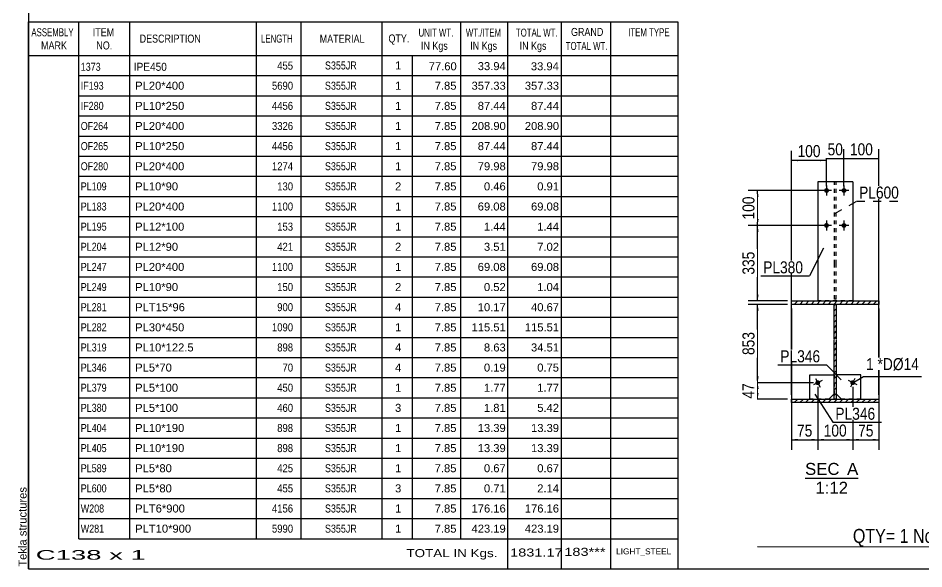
# Model space of a CAD drawing. Header units: millimetres. Extents: x -236 to 177, y -180 to 107.
# Drawn here: x -235.6 to -19.6, y -180.5 to -49.2 of the extents above; entities that cross this region are included whole.
import ezdxf

# ---------------------------------------------------------------- set-up
doc = ezdxf.new("R2010")
doc.units = ezdxf.units.MM
doc.linetypes.add('DXK_LINE_DOT1', pattern=[1.8814, 0.9407, -0.9407])
doc.linetypes.add('DXK_LINE_DOT2', pattern=[3.9198, 1.9599, -1.9599])
doc.styles.add('Arial', font='ARIAL.TTF', dxfattribs={"height": 0.2})
doc.styles.add('Arial Narrow', font='ARIALN.TTF', dxfattribs={"height": 0.2})

# ---------------------------------------------------------------- blocks, each defined once
blk = doc.blocks.new('Unknown-623346362-1210')
at = {"color": 5, "linetype": 'Continuous'}
for p, q in [((-233.13, 106.57), (-233.13, -180.43)), ((-233.13, -180.43), (176.87, -180.43))]:
    blk.add_line(p, q, dxfattribs=at)
at = {"color": 174, "linetype": 'Continuous', "style": 'Arial'}
blk.add_text('Tekla structures', height=1.9102, rotation=90, dxfattribs=at).set_placement((-233.63, -179.93))
blk = doc.blocks.new('Unknown-623346362-12 - 2991')
at = {"color": 1, "linetype": 'Continuous'}
blk.add_line((-47.91, -158.81), (-35.22, -158.81), dxfattribs=at)
at = {"color": 0, "linetype": 'Continuous'}
for points in [[(-39.68, -158.06), (-39.68, -155.06), (-47.91, -155.06), (-47.91, -158.06)], [(-35.22, -158.06), (-35.22, -155.06), (-37.88, -155.06), (-37.88, -158.06)], [(-37.67, -162.56), (-37.67, -159.56), (-45.45, -159.56), (-45.45, -162.56)]]:
    blk.add_wipeout(points, dxfattribs=at)
at = {"color": 136, "linetype": 'Continuous', "style": 'Arial'}
for s, height, p in [('SEC', 2.865, (-47.91, -158.06)), ('A', 2.87, (-37.88, -158.06)), ('1:12', 2.865, (-45.45, -162.56))]:
    blk.add_text(s, height=height, dxfattribs=at).set_placement(p)
blk = doc.blocks.new('Bolt-623346362-3014 - 2991')
at = {"linetype": 'Continuous'}
blk.add_hatch(color=3, dxfattribs=at).paths.add_polyline_path([(-44.35, -135.8, -1), (-45.39, -136.34, -1)])
at = {"color": 3, "linetype": 'Continuous'}
for p, q in [((-43.84, -135.53), (-45.91, -136.61)), ((-45.41, -135.04), (-44.33, -137.11))]:
    blk.add_line(p, q, dxfattribs=at)
blk = doc.blocks.new('Bolt-623346362-3024 - 2991')
at = {"linetype": 'Continuous'}
for points in [[(-42.2, -90.25, -1), (-43.37, -90.25, -1)], [(-38.04, -90.25, -1), (-39.2, -90.25, -1)], [(-42.2, -98.58, -1), (-43.37, -98.58, -1)], [(-38.04, -98.58, -1), (-39.2, -98.58, -1)]]:
    blk.add_hatch(color=3, dxfattribs=at).paths.add_polyline_path(points)
at = {"color": 3, "linetype": 'Continuous'}
for p, q in [((-41.62, -90.25), (-43.95, -90.25)), ((-42.79, -89.08), (-42.79, -91.41)), ((-37.45, -90.25), (-39.79, -90.25)), ((-38.62, -89.08), (-38.62, -91.41)), ((-41.62, -98.58), (-43.95, -98.58)), ((-42.79, -97.41), (-42.79, -99.75)), ((-37.45, -98.58), (-39.79, -98.58)), ((-38.62, -97.41), (-38.62, -99.75))]:
    blk.add_line(p, q, dxfattribs=at)
blk = doc.blocks.new('Part-623346362-3050 - 2991')
at = {"color": 7, "linetype": 'DXK_LINE_DOT1'}
for p, q in [((-40.5, -88.16), (-40.91, -88.16)), ((-40.91, -107.71), (-40.91, -88.16)), ((-40.5, -107.71), (-40.5, -88.16)), ((-40.91, -116.14), (-40.91, -107.81)), ((-40.5, -116.14), (-40.5, -107.81)), ((-40.5, -116.14), (-40.91, -116.14))]:
    blk.add_line(p, q, dxfattribs=at)
blk = doc.blocks.new('Part-623346362-3055 - 2991')
at = {"color": 2, "linetype": 'Continuous'}
for p, q in [((-46.79, -139.99), (-46.79, -134.16)), ((-46.79, -134.16), (-40.95, -134.16)), ((-40.95, -138.74), (-42.2, -139.99))]:
    blk.add_line(p, q, dxfattribs=at)
at = {"color": 7, "linetype": 'DXK_LINE_DOT1'}
for p, q in [((-40.95, -134.16), (-40.95, -138.74)), ((-42.2, -139.99), (-46.79, -139.99))]:
    blk.add_line(p, q, dxfattribs=at)
blk = doc.blocks.new('Part-623346362-3076 - 2991')
at = {"linetype": 'Continuous'}
h = blk.add_hatch(dxfattribs=at)
h.set_pattern_fill('', scale=0.3, style=0, pattern_type=0)
h.set_pattern_definition([(45, (-30.2881, -140.8217), (-0.67352, 0.67352), [])])
h.paths.add_polyline_path([(-51.12, -140.82), (-30.29, -140.82), (-30.29, -139.99), (-51.12, -139.99)])
at = {"color": 2, "linetype": 'Continuous'}
for p, q in [((-51.12, -140.82), (-51.12, -139.99)), ((-51.12, -139.99), (-30.29, -139.99)), ((-30.29, -139.99), (-30.29, -140.82)), ((-30.29, -140.82), (-51.12, -140.82))]:
    blk.add_line(p, q, dxfattribs=at)
blk = doc.blocks.new('Part-623346362-3069 - 2991')
at = {"color": 2, "linetype": 'Continuous'}
for p, q in [((-36.54, -88.16), (-44.87, -88.16)), ((-44.87, -88.16), (-44.87, -107.71)), ((-36.54, -88.16), (-36.54, -107.71)), ((-44.87, -107.81), (-44.87, -116.56)), ((-36.54, -107.81), (-36.54, -116.56))]:
    blk.add_line(p, q, dxfattribs=at)
at = {"color": 7, "linetype": 'DXK_LINE_DOT1'}
blk.add_line((-36.54, -116.56), (-44.87, -116.56), dxfattribs=at)
blk = doc.blocks.new('Part-623346362-3075 - 2991')
at = {"linetype": 'Continuous'}
h = blk.add_hatch(dxfattribs=at)
h.set_pattern_fill('', scale=0.3, style=0, pattern_type=0)
h.set_pattern_definition([(45, (-40.4548, -139.9884), (-0.67352, 0.67352), [])])
h.paths.add_polyline_path([(-40.95, -139.99), (-40.45, -139.99), (-40.45, -117.39), (-40.95, -117.39)])
at = {"color": 2, "linetype": 'Continuous'}
for p, q in [((-40.95, -125.72), (-40.95, -117.39)), ((-40.95, -117.39), (-40.45, -117.39)), ((-40.45, -117.39), (-40.45, -125.72)), ((-40.95, -139.99), (-40.95, -125.82)), ((-40.45, -125.82), (-40.45, -139.99)), ((-40.45, -139.99), (-40.95, -139.99))]:
    blk.add_line(p, q, dxfattribs=at)
blk = doc.blocks.new('Part-623346362-3077 - 2991')
at = {"linetype": 'Continuous'}
h = blk.add_hatch(dxfattribs=at)
h.set_pattern_fill('', scale=0.3, style=0, pattern_type=0)
h.set_pattern_definition([(45, (-30.2881, -117.3884), (-0.67352, 0.67352), [])])
h.paths.add_polyline_path([(-51.12, -117.39), (-30.29, -117.39), (-30.29, -116.56), (-51.12, -116.56)])
at = {"color": 2, "linetype": 'Continuous'}
for p, q in [((-51.12, -117.39), (-51.12, -116.56)), ((-51.12, -116.56), (-30.29, -116.56)), ((-30.29, -116.56), (-30.29, -117.39)), ((-30.29, -117.39), (-51.12, -117.39))]:
    blk.add_line(p, q, dxfattribs=at)
blk = doc.blocks.new('Bolt-623346362-12326 - 2991')
at = {"linetype": 'Continuous'}
blk.add_hatch(color=3, dxfattribs=at).paths.add_polyline_path([(-36.02, -136.34, -1), (-37.06, -135.8, -1)])
at = {"color": 3, "linetype": 'Continuous'}
for p, q in [((-35.5, -136.61), (-37.57, -135.53)), ((-36, -135.04), (-37.08, -137.11))]:
    blk.add_line(p, q, dxfattribs=at)
blk = doc.blocks.new('Part-623346362-12318 - 2991')
at = {"color": 2, "linetype": 'Continuous'}
for p, q in [((-34.62, -134.16), (-40.45, -134.16)), ((-34.62, -139.99), (-34.62, -134.16)), ((-40.45, -138.74), (-39.2, -139.99))]:
    blk.add_line(p, q, dxfattribs=at)
at = {"color": 7, "linetype": 'DXK_LINE_DOT1'}
for p, q in [((-40.45, -134.16), (-40.45, -138.74)), ((-34.62, -139.99), (-39.2, -139.99))]:
    blk.add_line(p, q, dxfattribs=at)
blk = doc.blocks.new('StraightDimension-623346362-3162 - 2991')
at = {"linetype": 'Continuous'}
for points in [[(-35.04, -149.91), (-36.54, -149.66), (-35.04, -149.41)], [(-31.79, -149.41), (-30.29, -149.66), (-31.79, -149.91)]]:
    blk.add_hatch(color=7, dxfattribs=at).paths.add_polyline_path(points)
at = {"color": 7, "linetype": 'Continuous'}
for p, q in [((-30.29, -118.39), (-30.29, -152.06)), ((-36.54, -137.07), (-36.54, -152.06)), ((-36.54, -149.66), (-30.29, -149.66))]:
    blk.add_line(p, q, dxfattribs=at)
at = {"color": 0}
blk.add_wipeout([(-30.98, -149.51), (-30.98, -145.31), (-35.84, -145.31), (-35.84, -149.51)], dxfattribs=at)
at = {"color": 3, "style": 'Arial Narrow'}
blk.add_text('75', height=2.863, dxfattribs=at).set_placement((-35.24, -148.91))
blk = doc.blocks.new('StraightDimension-623346362-3140 - 2991')
at = {"linetype": 'Continuous'}
for points in [[(-43.37, -149.91), (-44.87, -149.66), (-43.37, -149.41)], [(-38.04, -149.41), (-36.54, -149.66), (-38.04, -149.91)]]:
    blk.add_hatch(color=7, dxfattribs=at).paths.add_polyline_path(points)
at = {"color": 7, "linetype": 'Continuous'}
for p, q in [((-44.87, -137.07), (-44.87, -152.06)), ((-36.54, -137.07), (-36.54, -152.06)), ((-44.87, -149.66), (-36.54, -149.66))]:
    blk.add_line(p, q, dxfattribs=at)
at = {"color": 0}
blk.add_wipeout([(-37.36, -149.51), (-37.36, -145.31), (-44.05, -145.31), (-44.05, -149.51)], dxfattribs=at)
at = {"color": 3, "style": 'Arial Narrow'}
blk.add_text('100', height=2.863, dxfattribs=at).set_placement((-43.45, -148.91))
blk = doc.blocks.new('StraightDimension-623346362-3216 - 2991')
at = {"linetype": 'Continuous'}
for points in [[(-59.48, -118.89), (-59.23, -117.39), (-58.98, -118.89)], [(-58.98, -134.57), (-59.23, -136.07), (-59.48, -134.57)]]:
    blk.add_hatch(color=7, dxfattribs=at).paths.add_polyline_path(points)
at = {"color": 7, "linetype": 'Continuous'}
for p, q in [((-52.12, -117.39), (-61.48, -117.39)), ((-59.23, -136.07), (-59.23, -117.39)), ((-45.87, -136.07), (-61.48, -136.07))]:
    blk.add_line(p, q, dxfattribs=at)
at = {"color": 0}
blk.add_wipeout([(-59.38, -123.39), (-63.58, -123.39), (-63.58, -130.07), (-59.38, -130.07)], dxfattribs=at)
at = {"color": 3, "style": 'Arial Narrow'}
blk.add_text('853', height=2.863, rotation=90.0002, dxfattribs=at).set_placement((-59.98, -129.47))
blk = doc.blocks.new('StraightDimension-623346362-3093 - 2991')
at = {"linetype": 'Continuous'}
for points in [[(-49.62, -83.28), (-51.12, -83.03), (-49.62, -82.78)], [(-44.29, -82.78), (-42.79, -83.03), (-44.29, -83.28)]]:
    blk.add_hatch(color=7, dxfattribs=at).paths.add_polyline_path(points)
at = {"color": 7, "linetype": 'Continuous'}
for p, q in [((-51.12, -138.99), (-51.12, -80.78)), ((-42.79, -89.25), (-42.79, -80.78)), ((-51.12, -83.03), (-42.79, -83.03))]:
    blk.add_line(p, q, dxfattribs=at)
at = {"color": 0}
blk.add_wipeout([(-43.61, -82.88), (-43.61, -78.68), (-50.3, -78.68), (-50.3, -82.88)], dxfattribs=at)
at = {"color": 3, "style": 'Arial Narrow'}
blk.add_text('100', height=2.863, dxfattribs=at).set_placement((-49.7, -82.28))
blk = doc.blocks.new('StraightDimension-623346362-3103 - 2991')
at = {"linetype": 'Continuous'}
for points in [[(-41.29, -82.86), (-42.79, -82.61), (-41.29, -82.36)], [(-40.12, -82.36), (-38.62, -82.61), (-40.12, -82.86)]]:
    blk.add_hatch(color=7, dxfattribs=at).paths.add_polyline_path(points)
at = {"color": 7, "linetype": 'Continuous'}
for p, q in [((-42.79, -89.25), (-42.79, -80.36)), ((-38.62, -89.25), (-38.62, -80.36)), ((-42.79, -82.61), (-38.62, -82.61))]:
    blk.add_line(p, q, dxfattribs=at)
at = {"color": 0}
blk.add_wipeout([(-38.28, -82.46), (-38.28, -78.26), (-43.13, -78.26), (-43.13, -82.46)], dxfattribs=at)
at = {"color": 3, "style": 'Arial Narrow'}
blk.add_text('50', height=2.863, dxfattribs=at).set_placement((-42.53, -81.86))
blk = doc.blocks.new('StraightDimension-623346362-3113 - 2991')
at = {"linetype": 'Continuous'}
for points in [[(-37.12, -82.86), (-38.62, -82.61), (-37.12, -82.36)], [(-31.79, -82.36), (-30.29, -82.61), (-31.79, -82.86)]]:
    blk.add_hatch(color=7, dxfattribs=at).paths.add_polyline_path(points)
at = {"color": 7, "linetype": 'Continuous'}
for p, q in [((-38.62, -89.25), (-38.62, -80.36)), ((-30.29, -138.99), (-30.29, -80.36)), ((-38.62, -82.61), (-30.29, -82.61))]:
    blk.add_line(p, q, dxfattribs=at)
at = {"color": 0}
blk.add_wipeout([(-31.11, -82.46), (-31.11, -78.26), (-37.8, -78.26), (-37.8, -82.46)], dxfattribs=at)
at = {"color": 3, "style": 'Arial Narrow'}
blk.add_text('100', height=2.863, dxfattribs=at).set_placement((-37.2, -81.86))
blk = doc.blocks.new('StraightDimension-623346362-3124 - 2991')
at = {"linetype": 'Continuous'}
for points in [[(-49.62, -149.91), (-51.12, -149.66), (-49.62, -149.41)], [(-46.37, -149.41), (-44.87, -149.66), (-46.37, -149.91)]]:
    blk.add_hatch(color=7, dxfattribs=at).paths.add_polyline_path(points)
at = {"color": 7, "linetype": 'Continuous'}
for p, q in [((-51.12, -118.39), (-51.12, -152.06)), ((-44.87, -137.07), (-44.87, -152.06)), ((-51.12, -149.66), (-44.87, -149.66))]:
    blk.add_line(p, q, dxfattribs=at)
at = {"color": 0}
blk.add_wipeout([(-45.57, -149.51), (-45.57, -145.31), (-50.42, -145.31), (-50.42, -149.51)], dxfattribs=at)
at = {"color": 3, "style": 'Arial Narrow'}
blk.add_text('75', height=2.863, dxfattribs=at).set_placement((-49.82, -148.91))
blk = doc.blocks.new('StraightDimension-623346362-3179 - 2991')
at = {"linetype": 'Continuous'}
for points in [[(-59.48, -100.08), (-59.23, -98.58), (-58.98, -100.08)], [(-58.98, -115.06), (-59.23, -116.56), (-59.48, -115.06)]]:
    blk.add_hatch(color=7, dxfattribs=at).paths.add_polyline_path(points)
at = {"color": 7, "linetype": 'Continuous'}
for p, q in [((-43.79, -98.58), (-61.48, -98.58)), ((-59.23, -116.56), (-59.23, -98.58)), ((-52.12, -116.56), (-61.48, -116.56))]:
    blk.add_line(p, q, dxfattribs=at)
at = {"color": 0}
blk.add_wipeout([(-59.38, -104.23), (-63.58, -104.23), (-63.58, -110.91), (-59.38, -110.91)], dxfattribs=at)
at = {"color": 3, "style": 'Arial Narrow'}
blk.add_text('335', height=2.863, rotation=90.0002, dxfattribs=at).set_placement((-59.98, -110.31))
blk = doc.blocks.new('StraightDimension-623346362-3189 - 2991')
at = {"linetype": 'Continuous'}
for points in [[(-59.48, -91.75), (-59.23, -90.25), (-58.98, -91.75)], [(-58.98, -97.08), (-59.23, -98.58), (-59.48, -97.08)]]:
    blk.add_hatch(color=7, dxfattribs=at).paths.add_polyline_path(points)
at = {"color": 7, "linetype": 'Continuous'}
for p, q in [((-43.79, -90.25), (-61.48, -90.25)), ((-59.23, -98.58), (-59.23, -90.25)), ((-43.79, -98.58), (-61.48, -98.58))]:
    blk.add_line(p, q, dxfattribs=at)
at = {"color": 0}
blk.add_wipeout([(-59.38, -91.07), (-63.58, -91.07), (-63.58, -97.76), (-59.38, -97.76)], dxfattribs=at)
at = {"color": 3, "style": 'Arial Narrow'}
blk.add_text('100', height=2.863, rotation=90.0002, dxfattribs=at).set_placement((-59.98, -97.16))
blk = doc.blocks.new('StraightDimension-623346362-3200 - 2991')
at = {"linetype": 'Continuous'}
for points in [[(-59.48, -137.57), (-59.23, -136.07), (-58.98, -137.57)], [(-58.98, -138.49), (-59.23, -139.99), (-59.48, -138.49)]]:
    blk.add_hatch(color=7, dxfattribs=at).paths.add_polyline_path(points)
at = {"color": 7, "linetype": 'Continuous'}
for p, q in [((-45.87, -136.07), (-61.48, -136.07)), ((-59.23, -139.99), (-59.23, -136.07)), ((-52.12, -139.99), (-61.48, -139.99))]:
    blk.add_line(p, q, dxfattribs=at)
at = {"color": 0}
blk.add_wipeout([(-59.38, -135.6), (-63.58, -135.6), (-63.58, -140.46), (-59.38, -140.46)], dxfattribs=at)
at = {"color": 3, "style": 'Arial Narrow'}
blk.add_text('47', height=2.863, rotation=90.0002, dxfattribs=at).set_placement((-59.98, -139.86))
blk = doc.blocks.new('CBS_CALLOFF-623346362-16143')
at = {"color": 7, "linetype": 'Continuous'}
blk.add_line((-59.25, -175.16), (56.98, -175.18), dxfattribs=at)
at = {"color": 3, "linetype": 'Continuous', "style": 'Arial Narrow'}
blk.add_text('QTY= 1 Nos.      COLUMN     MKD : C138', height=3.3405, dxfattribs=at).set_placement((-36.5, -174.27))
blk = doc.blocks.new('CBS_BOM-623346362-16142')
at = {"color": 7, "linetype": 'Continuous'}
for p, q in [((-233.16, -58.06), (-233.16, -50.06)), ((-233.16, -50.06), (-78.24, -50.06)), ((-221.16, -58.06), (-221.16, -50.06)), ((-208.97, -58.06), (-208.97, -50.06)), ((-178.81, -58.06), (-178.81, -50.06)), ((-168.13, -58.06), (-168.13, -50.06)), ((-148.81, -58.06), (-148.81, -50.06)), ((-130.01, -58.06), (-130.01, -50.06)), ((-118.8, -58.06), (-118.8, -50.06)), ((-106.01, -58.06), (-106.01, -50.06)), ((-94.26, -58.06), (-94.26, -50.06)), ((-78.24, -50.07), (-78.24, -58.05)), ((-233.16, -58.06), (-78.24, -58.06)), ((-233.16, -62.86), (-233.16, -58.06)), ((-221.16, -62.86), (-221.16, -58.06)), ((-208.97, -62.86), (-208.97, -58.06)), ((-178.81, -62.86), (-178.81, -58.06)), ((-168.13, -62.86), (-168.13, -58.06)), ((-148.81, -62.86), (-148.81, -58.06)), ((-141.55, -62.86), (-141.55, -58.06)), ((-130.01, -62.86), (-130.01, -58.06)), ((-118.8, -62.86), (-118.8, -58.06)), ((-106.01, -62.86), (-106.01, -58.06)), ((-94.24, -62.86), (-94.24, -58.06)), ((-78.24, -58.06), (-78.24, -62.86)), ((-233.16, -67.66), (-233.16, -62.86)), ((-221.16, -62.86), (-78.24, -62.86)), ((-221.16, -67.66), (-221.16, -62.86)), ((-208.97, -67.66), (-208.97, -62.86)), ((-178.81, -67.66), (-178.81, -62.86)), ((-168.13, -67.66), (-168.13, -62.86)), ((-148.81, -67.66), (-148.81, -62.86)), ((-141.55, -67.66), (-141.55, -62.86)), ((-130.01, -67.66), (-130.01, -62.86)), ((-118.8, -67.66), (-118.8, -62.86)), ((-106.01, -67.66), (-106.01, -62.86)), ((-94.24, -67.66), (-94.24, -62.86)), ((-78.24, -62.86), (-78.24, -67.66)), ((-233.16, -72.46), (-233.16, -67.66)), ((-221.16, -67.66), (-78.24, -67.66)), ((-221.16, -72.46), (-221.16, -67.66)), ((-208.97, -72.46), (-208.97, -67.66)), ((-178.81, -72.46), (-178.81, -67.66)), ((-168.13, -72.46), (-168.13, -67.66)), ((-148.81, -72.46), (-148.81, -67.66)), ((-141.55, -72.46), (-141.55, -67.66)), ((-130.01, -72.46), (-130.01, -67.66)), ((-118.8, -72.46), (-118.8, -67.66)), ((-106.01, -72.46), (-106.01, -67.66)), ((-94.24, -72.46), (-94.24, -67.66)), ((-78.24, -67.66), (-78.24, -72.46)), ((-233.16, -77.26), (-233.16, -72.46)), ((-221.16, -72.46), (-78.24, -72.46)), ((-221.16, -77.26), (-221.16, -72.46)), ((-208.97, -77.26), (-208.97, -72.46)), ((-178.81, -77.26), (-178.81, -72.46)), ((-168.13, -77.26), (-168.13, -72.46)), ((-148.81, -77.26), (-148.81, -72.46)), ((-141.55, -77.26), (-141.55, -72.46)), ((-130.01, -77.26), (-130.01, -72.46)), ((-118.8, -77.26), (-118.8, -72.46)), ((-106.01, -77.26), (-106.01, -72.46)), ((-94.24, -77.26), (-94.24, -72.46)), ((-78.24, -72.46), (-78.24, -77.26)), ((-233.16, -82.06), (-233.16, -77.26)), ((-221.16, -77.26), (-78.24, -77.26)), ((-221.16, -82.06), (-221.16, -77.26)), ((-208.97, -82.06), (-208.97, -77.26)), ((-178.81, -82.06), (-178.81, -77.26)), ((-168.13, -82.06), (-168.13, -77.26)), ((-148.81, -82.06), (-148.81, -77.26)), ((-141.55, -82.06), (-141.55, -77.26)), ((-130.01, -82.06), (-130.01, -77.26)), ((-118.8, -82.06), (-118.8, -77.26)), ((-106.01, -82.06), (-106.01, -77.26)), ((-94.24, -82.06), (-94.24, -77.26)), ((-78.24, -77.26), (-78.24, -82.06)), ((-233.16, -86.86), (-233.16, -82.06)), ((-221.16, -82.06), (-78.24, -82.06)), ((-221.16, -86.86), (-221.16, -82.06)), ((-208.97, -86.86), (-208.97, -82.06)), ((-178.81, -86.86), (-178.81, -82.06)), ((-168.13, -86.86), (-168.13, -82.06)), ((-148.81, -86.86), (-148.81, -82.06)), ((-141.55, -86.86), (-141.55, -82.06)), ((-130.01, -86.86), (-130.01, -82.06)), ((-118.8, -86.86), (-118.8, -82.06)), ((-106.01, -86.86), (-106.01, -82.06)), ((-94.24, -86.86), (-94.24, -82.06)), ((-78.24, -82.06), (-78.24, -86.86)), ((-233.16, -91.66), (-233.16, -86.86)), ((-221.16, -86.86), (-78.24, -86.86)), ((-221.16, -91.66), (-221.16, -86.86)), ((-208.97, -91.66), (-208.97, -86.86)), ((-178.81, -91.66), (-178.81, -86.86)), ((-168.13, -91.66), (-168.13, -86.86)), ((-148.81, -91.66), (-148.81, -86.86)), ((-141.55, -91.66), (-141.55, -86.86)), ((-130.01, -91.66), (-130.01, -86.86)), ((-118.8, -91.66), (-118.8, -86.86)), ((-106.01, -91.66), (-106.01, -86.86)), ((-94.24, -91.66), (-94.24, -86.86)), ((-78.24, -86.86), (-78.24, -91.66)), ((-233.16, -96.46), (-233.16, -91.66)), ((-221.16, -91.66), (-78.24, -91.66)), ((-221.16, -96.46), (-221.16, -91.66)), ((-208.97, -96.46), (-208.97, -91.66)), ((-178.81, -96.46), (-178.81, -91.66)), ((-168.13, -96.46), (-168.13, -91.66)), ((-148.81, -96.46), (-148.81, -91.66)), ((-141.55, -96.46), (-141.55, -91.66)), ((-130.01, -96.46), (-130.01, -91.66)), ((-118.8, -96.46), (-118.8, -91.66)), ((-106.01, -96.46), (-106.01, -91.66)), ((-94.24, -96.46), (-94.24, -91.66)), ((-78.24, -91.66), (-78.24, -96.46)), ((-233.16, -101.26), (-233.16, -96.46)), ((-221.16, -96.46), (-78.24, -96.46)), ((-221.16, -101.26), (-221.16, -96.46)), ((-208.97, -101.26), (-208.97, -96.46)), ((-178.81, -101.26), (-178.81, -96.46)), ((-168.13, -101.26), (-168.13, -96.46)), ((-148.81, -101.26), (-148.81, -96.46)), ((-141.55, -101.26), (-141.55, -96.46)), ((-130.01, -101.26), (-130.01, -96.46)), ((-118.8, -101.26), (-118.8, -96.46)), ((-106.01, -101.26), (-106.01, -96.46)), ((-94.24, -101.26), (-94.24, -96.46)), ((-78.24, -96.46), (-78.24, -101.26)), ((-233.16, -106.06), (-233.16, -101.26)), ((-221.16, -101.26), (-78.24, -101.26)), ((-221.16, -106.06), (-221.16, -101.26)), ((-208.97, -106.06), (-208.97, -101.26)), ((-178.81, -106.06), (-178.81, -101.26)), ((-168.13, -106.06), (-168.13, -101.26)), ((-148.81, -106.06), (-148.81, -101.26)), ((-141.55, -106.06), (-141.55, -101.26)), ((-130.01, -106.06), (-130.01, -101.26)), ((-118.8, -106.06), (-118.8, -101.26)), ((-106.01, -106.06), (-106.01, -101.26)), ((-94.24, -106.06), (-94.24, -101.26)), ((-78.24, -101.26), (-78.24, -106.06)), ((-233.16, -110.86), (-233.16, -106.06)), ((-221.16, -106.06), (-78.24, -106.06)), ((-221.16, -110.86), (-221.16, -106.06)), ((-208.97, -110.86), (-208.97, -106.06)), ((-178.81, -110.86), (-178.81, -106.06)), ((-168.13, -110.86), (-168.13, -106.06)), ((-148.81, -110.86), (-148.81, -106.06)), ((-141.55, -110.86), (-141.55, -106.06)), ((-130.01, -110.86), (-130.01, -106.06)), ((-118.8, -110.86), (-118.8, -106.06)), ((-106.01, -110.86), (-106.01, -106.06)), ((-94.24, -110.86), (-94.24, -106.06)), ((-78.24, -106.06), (-78.24, -110.86)), ((-233.16, -115.66), (-233.16, -110.86)), ((-221.16, -110.86), (-78.24, -110.86)), ((-221.16, -115.66), (-221.16, -110.86)), ((-208.97, -115.66), (-208.97, -110.86)), ((-178.81, -115.66), (-178.81, -110.86)), ((-168.13, -115.66), (-168.13, -110.86)), ((-148.81, -115.66), (-148.81, -110.86)), ((-141.55, -115.66), (-141.55, -110.86)), ((-130.01, -115.66), (-130.01, -110.86)), ((-118.8, -115.66), (-118.8, -110.86)), ((-106.01, -115.66), (-106.01, -110.86)), ((-94.24, -115.66), (-94.24, -110.86)), ((-78.24, -110.86), (-78.24, -115.66)), ((-233.16, -120.46), (-233.16, -115.66)), ((-221.16, -115.66), (-78.24, -115.66)), ((-221.16, -120.46), (-221.16, -115.66)), ((-208.97, -120.46), (-208.97, -115.66)), ((-178.81, -120.46), (-178.81, -115.66)), ((-168.13, -120.46), (-168.13, -115.66)), ((-148.81, -120.46), (-148.81, -115.66)), ((-141.55, -120.46), (-141.55, -115.66)), ((-130.01, -120.46), (-130.01, -115.66)), ((-118.8, -120.46), (-118.8, -115.66)), ((-106.01, -120.46), (-106.01, -115.66)), ((-94.24, -120.46), (-94.24, -115.66)), ((-78.24, -115.66), (-78.24, -120.46)), ((-233.16, -125.26), (-233.16, -120.46)), ((-221.16, -120.46), (-78.24, -120.46)), ((-221.16, -125.26), (-221.16, -120.46)), ((-208.97, -125.26), (-208.97, -120.46)), ((-178.81, -125.26), (-178.81, -120.46)), ((-168.13, -125.26), (-168.13, -120.46)), ((-148.81, -125.26), (-148.81, -120.46)), ((-141.55, -125.26), (-141.55, -120.46)), ((-130.01, -125.26), (-130.01, -120.46)), ((-118.8, -125.26), (-118.8, -120.46)), ((-106.01, -125.26), (-106.01, -120.46)), ((-94.24, -125.26), (-94.24, -120.46)), ((-78.24, -120.46), (-78.24, -125.26)), ((-233.16, -130.06), (-233.16, -125.26)), ((-221.16, -125.26), (-78.24, -125.26)), ((-221.16, -130.06), (-221.16, -125.26)), ((-208.97, -130.06), (-208.97, -125.26)), ((-178.81, -130.06), (-178.81, -125.26)), ((-168.13, -130.06), (-168.13, -125.26)), ((-148.81, -130.06), (-148.81, -125.26)), ((-141.55, -130.06), (-141.55, -125.26)), ((-130.01, -130.06), (-130.01, -125.26)), ((-118.8, -130.06), (-118.8, -125.26)), ((-106.01, -130.06), (-106.01, -125.26)), ((-94.24, -130.06), (-94.24, -125.26)), ((-78.24, -125.26), (-78.24, -130.06)), ((-233.16, -134.86), (-233.16, -130.06)), ((-221.16, -130.06), (-78.24, -130.06)), ((-221.16, -134.86), (-221.16, -130.06)), ((-208.97, -134.86), (-208.97, -130.06)), ((-178.81, -134.86), (-178.81, -130.06)), ((-168.13, -134.86), (-168.13, -130.06)), ((-148.81, -134.86), (-148.81, -130.06)), ((-141.55, -134.86), (-141.55, -130.06)), ((-130.01, -134.86), (-130.01, -130.06)), ((-118.8, -134.86), (-118.8, -130.06)), ((-106.01, -134.86), (-106.01, -130.06)), ((-94.24, -134.86), (-94.24, -130.06)), ((-78.24, -130.06), (-78.24, -134.86)), ((-233.16, -139.66), (-233.16, -134.86)), ((-221.16, -134.86), (-78.24, -134.86)), ((-221.16, -139.66), (-221.16, -134.86)), ((-208.97, -139.66), (-208.97, -134.86)), ((-178.81, -139.66), (-178.81, -134.86)), ((-168.13, -139.66), (-168.13, -134.86)), ((-148.81, -139.66), (-148.81, -134.86)), ((-141.55, -139.66), (-141.55, -134.86)), ((-130.01, -139.66), (-130.01, -134.86)), ((-118.8, -139.66), (-118.8, -134.86)), ((-106.01, -139.66), (-106.01, -134.86)), ((-94.24, -139.66), (-94.24, -134.86)), ((-78.24, -134.86), (-78.24, -139.66)), ((-233.16, -144.46), (-233.16, -139.66)), ((-221.16, -139.66), (-78.24, -139.66)), ((-221.16, -144.46), (-221.16, -139.66)), ((-208.97, -144.46), (-208.97, -139.66)), ((-178.81, -144.46), (-178.81, -139.66)), ((-168.13, -144.46), (-168.13, -139.66)), ((-148.81, -144.46), (-148.81, -139.66)), ((-141.55, -144.46), (-141.55, -139.66)), ((-130.01, -144.46), (-130.01, -139.66)), ((-118.8, -144.46), (-118.8, -139.66)), ((-106.01, -144.46), (-106.01, -139.66)), ((-94.24, -144.46), (-94.24, -139.66)), ((-78.24, -139.66), (-78.24, -144.46)), ((-233.16, -149.26), (-233.16, -144.46)), ((-221.16, -144.46), (-78.24, -144.46)), ((-221.16, -149.26), (-221.16, -144.46)), ((-208.97, -149.26), (-208.97, -144.46)), ((-178.81, -149.26), (-178.81, -144.46)), ((-168.13, -149.26), (-168.13, -144.46)), ((-148.81, -149.26), (-148.81, -144.46)), ((-141.55, -149.26), (-141.55, -144.46)), ((-130.01, -149.26), (-130.01, -144.46)), ((-118.8, -149.26), (-118.8, -144.46)), ((-106.01, -149.26), (-106.01, -144.46)), ((-94.24, -149.26), (-94.24, -144.46)), ((-78.24, -144.46), (-78.24, -149.26)), ((-233.16, -154.06), (-233.16, -149.26)), ((-221.16, -149.26), (-78.24, -149.26)), ((-221.16, -154.06), (-221.16, -149.26)), ((-208.97, -154.06), (-208.97, -149.26)), ((-178.81, -154.06), (-178.81, -149.26)), ((-168.13, -154.06), (-168.13, -149.26)), ((-148.81, -154.06), (-148.81, -149.26)), ((-141.55, -154.06), (-141.55, -149.26)), ((-130.01, -154.06), (-130.01, -149.26)), ((-118.8, -154.06), (-118.8, -149.26)), ((-106.01, -154.06), (-106.01, -149.26)), ((-94.24, -154.06), (-94.24, -149.26)), ((-78.24, -149.26), (-78.24, -154.06)), ((-233.16, -158.86), (-233.16, -154.06)), ((-221.16, -154.06), (-78.24, -154.06)), ((-221.16, -158.86), (-221.16, -154.06)), ((-208.97, -158.86), (-208.97, -154.06)), ((-178.81, -158.86), (-178.81, -154.06)), ((-168.13, -158.86), (-168.13, -154.06)), ((-148.81, -158.86), (-148.81, -154.06)), ((-141.55, -158.86), (-141.55, -154.06)), ((-130.01, -158.86), (-130.01, -154.06)), ((-118.8, -158.86), (-118.8, -154.06)), ((-106.01, -158.86), (-106.01, -154.06)), ((-94.24, -158.86), (-94.24, -154.06)), ((-78.24, -154.06), (-78.24, -158.86)), ((-233.16, -163.66), (-233.16, -158.86)), ((-221.16, -158.86), (-78.24, -158.86)), ((-221.16, -163.66), (-221.16, -158.86)), ((-208.97, -163.66), (-208.97, -158.86)), ((-178.81, -163.66), (-178.81, -158.86)), ((-168.13, -163.66), (-168.13, -158.86)), ((-148.81, -163.66), (-148.81, -158.86)), ((-141.55, -163.66), (-141.55, -158.86)), ((-130.01, -163.66), (-130.01, -158.86)), ((-118.8, -163.66), (-118.8, -158.86)), ((-106.01, -163.66), (-106.01, -158.86)), ((-94.24, -163.66), (-94.24, -158.86)), ((-78.24, -158.86), (-78.24, -163.66)), ((-233.16, -168.46), (-233.16, -163.66)), ((-221.16, -163.66), (-78.24, -163.66)), ((-221.16, -168.46), (-221.16, -163.66)), ((-208.97, -168.46), (-208.97, -163.66)), ((-178.81, -168.46), (-178.81, -163.66)), ((-168.13, -168.46), (-168.13, -163.66)), ((-148.81, -168.46), (-148.81, -163.66)), ((-141.55, -168.46), (-141.55, -163.66)), ((-130.01, -168.46), (-130.01, -163.66)), ((-118.8, -168.46), (-118.8, -163.66)), ((-106.01, -168.46), (-106.01, -163.66)), ((-94.24, -168.46), (-94.24, -163.66)), ((-78.24, -163.66), (-78.24, -168.46)), ((-233.16, -173.26), (-233.16, -168.46)), ((-221.16, -168.46), (-78.24, -168.46)), ((-221.16, -173.26), (-221.16, -168.46)), ((-208.97, -173.26), (-208.97, -168.46)), ((-178.81, -173.26), (-178.81, -168.46)), ((-168.13, -173.26), (-168.13, -168.46)), ((-148.81, -173.26), (-148.81, -168.46)), ((-141.55, -173.26), (-141.55, -168.46)), ((-130.01, -173.26), (-130.01, -168.46)), ((-118.8, -173.26), (-118.8, -168.46)), ((-106.01, -173.26), (-106.01, -168.46)), ((-94.24, -173.26), (-94.24, -168.46)), ((-78.24, -168.46), (-78.24, -173.26)), ((-233.16, -180.46), (-233.16, -173.28)), ((-221.16, -173.26), (-78.24, -173.26)), ((-118.8, -180.46), (-118.8, -173.28)), ((-106.01, -180.46), (-106.01, -173.28)), ((-94.21, -180.46), (-94.21, -173.28)), ((-78.24, -173.26), (-78.24, -180.46)), ((-233.16, -180.46), (-78.24, -180.46))]:
    blk.add_line(p, q, dxfattribs=at)
at = {"color": 3, "linetype": 'Continuous', "style": 'Arial'}
for s, height, width, p in [('ASSEMBLY', 1.91, 0.7, (-232.48, -53.48)), ('ITEM', 1.91, 0.8, (-217.83, -53.48)), ('UNIT WT.', 1.91, 0.7, (-140.12, -53.56)), ('WT./ITEM', 1.91, 0.7, (-128.83, -53.56)), ('TOTAL WT.', 1.91, 0.7, (-116.89, -53.56)), ('GRAND', 1.91, 0.8, (-103.74, -53.4)), ('ITEM TYPE', 1.91, 0.7, (-90.1, -53.48)), ('DESCRIPTION', 1.9102, 0.8, (-206.65, -54.99)), ('LENGTH', 1.91, 0.7, (-177.7, -54.99)), ('MATERIAL', 1.91, 0.8, (-163.68, -55.04)), ('QTY.', 1.91, 0.8, (-147.29, -54.96)), ('MARK', 1.91, 0.8, (-230.16, -56.62)), ('NO.', 1.91, 0.8, (-216.98, -56.62)), ('IN Kgs', 1.91, 0.8, (-139.54, -56.7)), ('IN Kgs', 1.91, 0.8, (-127.79, -56.7)), ('IN Kgs', 1.91, 0.8, (-116, -56.7)), ('TOTAL WT.', 1.91, 0.7, (-105, -56.74))]:
    blk.add_text(s, height=height, dxfattribs=dict(at, width=width)).set_placement(p)
at = {"color": 7, "linetype": 'Continuous', "style": 'Arial'}
for s, width, p in [('1373', 0.8, (-220.7, -61.71)), ('IPE450', 0.9, (-208.04, -61.71)), ('455', 0.85, (-173.83, -61.43)), ('S355JR', 0.8, (-162.44, -61.39)), ('IF193', 0.8, (-220.7, -66.22)), ('5690', 0.85, (-175.09, -66.22)), ('S355JR', 0.8, (-162.44, -66.22)), ('IF280', 0.8, (-220.7, -71.02)), ('4456', 0.85, (-175.09, -71.02)), ('S355JR', 0.8, (-162.44, -71.02)), ('OF264', 0.8, (-220.7, -75.82)), ('3326', 0.85, (-175.09, -75.82)), ('S355JR', 0.8, (-162.44, -75.82)), ('OF265', 0.8, (-220.7, -80.62)), ('4456', 0.85, (-175.09, -80.62)), ('S355JR', 0.8, (-162.44, -80.62)), ('OF280', 0.8, (-220.7, -85.42)), ('1274', 0.85, (-175.09, -85.42)), ('S355JR', 0.8, (-162.44, -85.42)), ('PL109', 0.8, (-220.7, -90.22)), ('130', 0.85, (-173.83, -90.22)), ('S355JR', 0.8, (-162.44, -90.22)), ('PL183', 0.8, (-220.7, -95.02)), ('1100', 0.85, (-175.09, -95.02)), ('S355JR', 0.8, (-162.44, -95.02)), ('PL195', 0.8, (-220.7, -99.82)), ('153', 0.85, (-173.83, -99.82)), ('S355JR', 0.8, (-162.44, -99.82)), ('PL204', 0.8, (-220.7, -104.62)), ('421', 0.85, (-173.83, -104.62)), ('S355JR', 0.8, (-162.44, -104.62)), ('PL247', 0.8, (-220.7, -109.42)), ('1100', 0.85, (-175.09, -109.42)), ('S355JR', 0.8, (-162.44, -109.42)), ('PL249', 0.8, (-220.7, -114.22)), ('150', 0.85, (-173.83, -114.22)), ('S355JR', 0.8, (-162.44, -114.22)), ('PL281', 0.8, (-220.7, -119.02)), ('900', 0.85, (-173.83, -119.02)), ('S355JR', 0.8, (-162.44, -119.02)), ('PL282', 0.8, (-220.7, -123.82)), ('1090', 0.85, (-175.09, -123.82)), ('S355JR', 0.8, (-162.44, -123.82)), ('PL319', 0.8, (-220.7, -128.62)), ('898', 0.85, (-173.83, -128.62)), ('S355JR', 0.8, (-162.44, -128.62)), ('PL346', 0.8, (-220.7, -133.42)), ('70', 0.85, (-172.57, -133.42)), ('S355JR', 0.8, (-162.44, -133.42)), ('PL379', 0.8, (-220.7, -138.22)), ('450', 0.85, (-173.83, -138.22)), ('S355JR', 0.8, (-162.44, -138.22)), ('PL380', 0.8, (-220.7, -143.02)), ('460', 0.85, (-173.83, -143.02)), ('S355JR', 0.8, (-162.44, -143.02)), ('PL404', 0.8, (-220.7, -147.82)), ('898', 0.85, (-173.83, -147.82)), ('S355JR', 0.8, (-162.44, -147.82)), ('PL405', 0.8, (-220.7, -152.62)), ('898', 0.85, (-173.83, -152.62)), ('S355JR', 0.8, (-162.44, -152.62)), ('PL589', 0.8, (-220.7, -157.42)), ('425', 0.85, (-173.83, -157.42)), ('S355JR', 0.8, (-162.44, -157.42)), ('PL600', 0.8, (-220.7, -162.22)), ('455', 0.85, (-173.83, -162.22)), ('S355JR', 0.8, (-162.44, -162.22)), ('W208', 0.8, (-220.7, -167.02)), ('4156', 0.85, (-175.09, -167.02)), ('S355JR', 0.8, (-162.44, -167.02)), ('W281', 0.8, (-220.7, -171.82)), ('5990', 0.85, (-175.09, -171.82)), ('S355JR', 0.8, (-162.44, -171.82))]:
    blk.add_text(s, height=1.91, dxfattribs=dict(at, width=width)).set_placement(p)
for s, p in [('1', (-145.72, -61.39)), ('77.60', (-137.69, -61.59)), ('33.94', (-125.99, -61.55)), ('33.94', (-113.32, -61.59)), ('PL20*400', (-207.72, -66.22)), ('1', (-145.72, -66.22)), ('7.85', (-136.26, -66.22)), ('357.33', (-127.47, -66.22)), ('357.33', (-114.76, -66.22)), ('PL10*250', (-207.72, -71.02)), ('1', (-145.72, -71.02)), ('7.85', (-136.26, -71.02)), ('87.44', (-125.99, -71.02)), ('87.44', (-113.28, -71.02)), ('PL20*400', (-207.72, -75.82)), ('1', (-145.72, -75.82)), ('7.85', (-136.26, -75.82)), ('208.90', (-127.47, -75.82)), ('208.90', (-114.76, -75.82)), ('PL10*250', (-207.72, -80.62)), ('1', (-145.72, -80.62)), ('7.85', (-136.26, -80.62)), ('87.44', (-125.99, -80.62)), ('87.44', (-113.28, -80.62)), ('PL20*400', (-207.72, -85.42)), ('1', (-145.72, -85.42)), ('7.85', (-136.26, -85.42)), ('79.98', (-125.99, -85.42)), ('79.98', (-113.28, -85.42)), ('PL10*90', (-207.72, -90.22)), ('2', (-145.72, -90.22)), ('7.85', (-136.26, -90.22)), ('0.46', (-124.51, -90.22)), ('0.91', (-111.8, -90.22)), ('PL20*400', (-207.72, -95.02)), ('1', (-145.72, -95.02)), ('7.85', (-136.26, -95.02)), ('69.08', (-125.99, -95.02)), ('69.08', (-113.28, -95.02)), ('PL12*100', (-207.72, -99.82)), ('1', (-145.72, -99.82)), ('7.85', (-136.26, -99.82)), ('1.44', (-124.51, -99.82)), ('1.44', (-111.8, -99.82)), ('PL12*90', (-207.72, -104.62)), ('2', (-145.72, -104.62)), ('7.85', (-136.26, -104.62)), ('3.51', (-124.51, -104.62)), ('7.02', (-111.8, -104.62)), ('PL20*400', (-207.72, -109.42)), ('1', (-145.72, -109.42)), ('7.85', (-136.26, -109.42)), ('69.08', (-125.99, -109.42)), ('69.08', (-113.28, -109.42)), ('PL10*90', (-207.72, -114.22)), ('2', (-145.72, -114.22)), ('7.85', (-136.26, -114.22)), ('0.52', (-124.51, -114.22)), ('1.04', (-111.8, -114.22)), ('PLT15*96', (-207.72, -119.02)), ('4', (-145.72, -119.02)), ('7.85', (-136.26, -119.02)), ('10.17', (-125.99, -119.02)), ('40.67', (-113.28, -119.02)), ('PL30*450', (-207.72, -123.82)), ('1', (-145.72, -123.82)), ('7.85', (-136.26, -123.82)), ('115.51', (-127.47, -123.82)), ('115.51', (-114.76, -123.82)), ('PL10*122.5', (-207.72, -128.62)), ('4', (-145.72, -128.62)), ('7.85', (-136.26, -128.62)), ('8.63', (-124.51, -128.62)), ('34.51', (-113.28, -128.62)), ('PL5*70', (-207.72, -133.42)), ('4', (-145.72, -133.42)), ('7.85', (-136.26, -133.42)), ('0.19', (-124.51, -133.42)), ('0.75', (-111.8, -133.42)), ('PL5*100', (-207.72, -138.22)), ('1', (-145.72, -138.22)), ('7.85', (-136.26, -138.22)), ('1.77', (-124.51, -138.22)), ('1.77', (-111.8, -138.22)), ('PL5*100', (-207.72, -143.02)), ('3', (-145.72, -143.02)), ('7.85', (-136.26, -143.02)), ('1.81', (-124.51, -143.02)), ('5.42', (-111.8, -143.02)), ('PL10*190', (-207.72, -147.82)), ('1', (-145.72, -147.82)), ('7.85', (-136.26, -147.82)), ('13.39', (-125.99, -147.82)), ('13.39', (-113.28, -147.82)), ('PL10*190', (-207.72, -152.62)), ('1', (-145.72, -152.62)), ('7.85', (-136.26, -152.62)), ('13.39', (-125.99, -152.62)), ('13.39', (-113.28, -152.62)), ('PL5*80', (-207.72, -157.42)), ('1', (-145.72, -157.42)), ('7.85', (-136.26, -157.42)), ('0.67', (-124.51, -157.42)), ('0.67', (-111.8, -157.42)), ('PL5*80', (-207.72, -162.22)), ('3', (-145.72, -162.22)), ('7.85', (-136.26, -162.22)), ('0.71', (-124.51, -162.22)), ('2.14', (-111.8, -162.22)), ('PLT6*900', (-207.72, -167.02)), ('1', (-145.72, -167.02)), ('7.85', (-136.26, -167.02)), ('176.16', (-127.47, -167.02)), ('176.16', (-114.76, -167.02)), ('PLT10*900', (-207.72, -171.82)), ('1', (-145.72, -171.82)), ('7.85', (-136.26, -171.82)), ('423.19', (-127.47, -171.82)), ('423.19', (-114.76, -171.82))]:
    blk.add_text(s, height=1.91, dxfattribs=at).set_placement(p)
at = {"color": 6, "linetype": 'Continuous', "style": 'Arial'}
for s, height, width, p in [('C138 x 1', 2.292, 2.05, (-231.44, -178.27)), ('TOTAL IN Kgs.', 1.9102, 1.2, (-143, -177.66)), ('1831.17', 1.91, 1.3, (-118.27, -177.51)), ('183***', 1.91, 1.3, (-105.34, -177.35))]:
    blk.add_text(s, height=height, dxfattribs=dict(at, width=width)).set_placement(p)
blk.add_text('LIGHT_STEEL', height=1.4135, dxfattribs=at).set_placement((-92.99, -177))
blk = doc.blocks.new('Mark-623346362-3046 - 2991')
at = {"color": 0}
blk.add_wipeout([(-25.51, -92.17), (-25.51, -89.17), (-35.01, -89.17), (-35.01, -92.17)], dxfattribs=at)
blk.add_wipeout([(-25.51, -92.17), (-25.51, -89.17), (-35.01, -89.17), (-35.01, -92.17)], dxfattribs=at)
at = {"color": 7, "linetype": 'DXK_LINE_DOT2'}
for p, q in [((-40.81, -95.77), (-35.61, -92.77)), ((-35.61, -92.77), (-24.01, -92.77))]:
    blk.add_line(p, q, dxfattribs=at)
at = {"color": 3, "style": 'Arial Narrow'}
blk.add_text('PL600', height=2.863, dxfattribs=at).set_placement((-35.01, -92.17))
blk = doc.blocks.new('Mark-623346362-3051 - 2991')
at = {"color": 0}
blk.add_wipeout([(-31.16, -144.9), (-31.16, -141.9), (-40.67, -141.9), (-40.67, -144.9)], dxfattribs=at)
blk.add_wipeout([(-31.16, -144.9), (-31.16, -141.9), (-40.67, -141.9), (-40.67, -144.9)], dxfattribs=at)
at = {"color": 7, "linetype": 'Continuous'}
for p, q in [((-45.6, -138.8), (-41.27, -145.5)), ((-41.27, -145.5), (-29.66, -145.5))]:
    blk.add_line(p, q, dxfattribs=at)
at = {"color": 3, "style": 'Arial Narrow'}
blk.add_text('PL346', height=2.863, dxfattribs=at).set_placement((-40.67, -144.9))
blk = doc.blocks.new('Mark-623346362-3065 - 2991')
at = {"color": 7, "linetype": 'Continuous'}
blk.add_line((-43.52, -103.97), (-46.88, -110.6), dxfattribs=at)
at = {"color": 0}
blk.add_wipeout([(-48.38, -110), (-48.38, -107), (-57.89, -107), (-57.89, -110)], dxfattribs=at)
blk.add_wipeout([(-48.38, -110), (-48.38, -107), (-57.89, -107), (-57.89, -110)], dxfattribs=at)
at = {"color": 7, "linetype": 'Continuous'}
blk.add_line((-58.49, -110.6), (-46.88, -110.6), dxfattribs=at)
at = {"color": 3, "style": 'Arial Narrow'}
blk.add_text('PL380', height=2.863, dxfattribs=at).set_placement((-57.89, -110))
blk = doc.blocks.new('Mark-623346362-12383 - 2991')
at = {"color": 7, "linetype": 'Continuous'}
for p, q in [((-36.54, -136.07), (-33.94, -134.57)), ((-33.94, -134.57), (-20.15, -134.57))]:
    blk.add_line(p, q, dxfattribs=at)
at = {"color": 0}
blk.add_wipeout([(-31.51, -133.07), (-31.51, -130.07), (-33.34, -130.07), (-33.34, -133.07)], dxfattribs=at)
blk.add_wipeout([(-31.51, -133.07), (-31.51, -130.07), (-33.34, -130.07), (-33.34, -133.07)], dxfattribs=at)
blk.add_wipeout([(-26.96, -133.07), (-26.96, -130.07), (-30.61, -130.07), (-30.61, -133.07)], dxfattribs=at)
blk.add_wipeout([(-26.96, -133.07), (-26.96, -130.07), (-30.61, -130.07), (-30.61, -133.07)], dxfattribs=at)
at = {"color": 3, "style": 'Arial Narrow'}
blk.add_text('1', height=2.86, dxfattribs=at).set_placement((-33.34, -133.07))
at = {"color": 0}
blk.add_wipeout([(-20.75, -133.07), (-20.75, -130.07), (-26.96, -130.07), (-26.96, -133.07)], dxfattribs=at)
blk.add_wipeout([(-20.75, -133.07), (-20.75, -130.07), (-26.96, -130.07), (-26.96, -133.07)], dxfattribs=at)
at = {"color": 3, "style": 'Arial Narrow'}
for s, p in [('*D', (-30.61, -133.07)), ('Ø14', (-26.96, -133.07))]:
    blk.add_text(s, height=2.863, dxfattribs=at).set_placement(p)
blk = doc.blocks.new('Mark-623346362-12396 - 2991')
at = {"color": 7, "linetype": 'Continuous'}
blk.add_line((-39.26, -135.35), (-42.8, -131.81), dxfattribs=at)
at = {"color": 0}
blk.add_wipeout([(-44.3, -131.21), (-44.3, -128.21), (-53.8, -128.21), (-53.8, -131.21)], dxfattribs=at)
blk.add_wipeout([(-44.3, -131.21), (-44.3, -128.21), (-53.8, -128.21), (-53.8, -131.21)], dxfattribs=at)
at = {"color": 7, "linetype": 'Continuous'}
blk.add_line((-54.4, -131.81), (-42.8, -131.81), dxfattribs=at)
at = {"color": 3, "style": 'Arial Narrow'}
blk.add_text('PL346', height=2.863, dxfattribs=at).set_placement((-53.8, -131.21))

msp = doc.modelspace()

# ---------------------------------------------------------------- block references
for name in ['Unknown-623346362-1210', 'CBS_BOM-623346362-16142', 'Part-623346362-3069 - 2991', 'Part-623346362-3050 - 2991', 'Bolt-623346362-3024 - 2991', 'Part-623346362-3077 - 2991', 'Part-623346362-3075 - 2991', 'Part-623346362-3055 - 2991', 'Bolt-623346362-3014 - 2991', 'Part-623346362-12318 - 2991', 'Bolt-623346362-12326 - 2991', 'Part-623346362-3076 - 2991', 'CBS_CALLOFF-623346362-16143']:
    msp.add_blockref(name, (0, 0))

# ---------------------------------------------------------------- next in the draw order: block references
for name in ['StraightDimension-623346362-3162 - 2991', 'Unknown-623346362-12 - 2991']:
    msp.add_blockref(name, (0, 0))

# ---------------------------------------------------------------- next in the draw order: block references
msp.add_blockref('StraightDimension-623346362-3140 - 2991', (0, 0))

# ---------------------------------------------------------------- next in the draw order: block references
msp.add_blockref('StraightDimension-623346362-3216 - 2991', (0, 0))

# ---------------------------------------------------------------- next in the draw order: block references
msp.add_blockref('StraightDimension-623346362-3093 - 2991', (0, 0))

# ---------------------------------------------------------------- next in the draw order: block references
for name in ['StraightDimension-623346362-3103 - 2991', 'StraightDimension-623346362-3179 - 2991', 'StraightDimension-623346362-3124 - 2991']:
    msp.add_blockref(name, (0, 0))

# ---------------------------------------------------------------- next in the draw order: block references
for name in ['StraightDimension-623346362-3113 - 2991', 'StraightDimension-623346362-3189 - 2991', 'Mark-623346362-3065 - 2991', 'StraightDimension-623346362-3200 - 2991']:
    msp.add_blockref(name, (0, 0))

# ---------------------------------------------------------------- next in the draw order: block references
for name in ['Mark-623346362-3046 - 2991', 'Mark-623346362-12396 - 2991', 'Mark-623346362-12383 - 2991', 'Mark-623346362-3051 - 2991']:
    msp.add_blockref(name, (0, 0))

doc.saveas('drawing.dxf')
